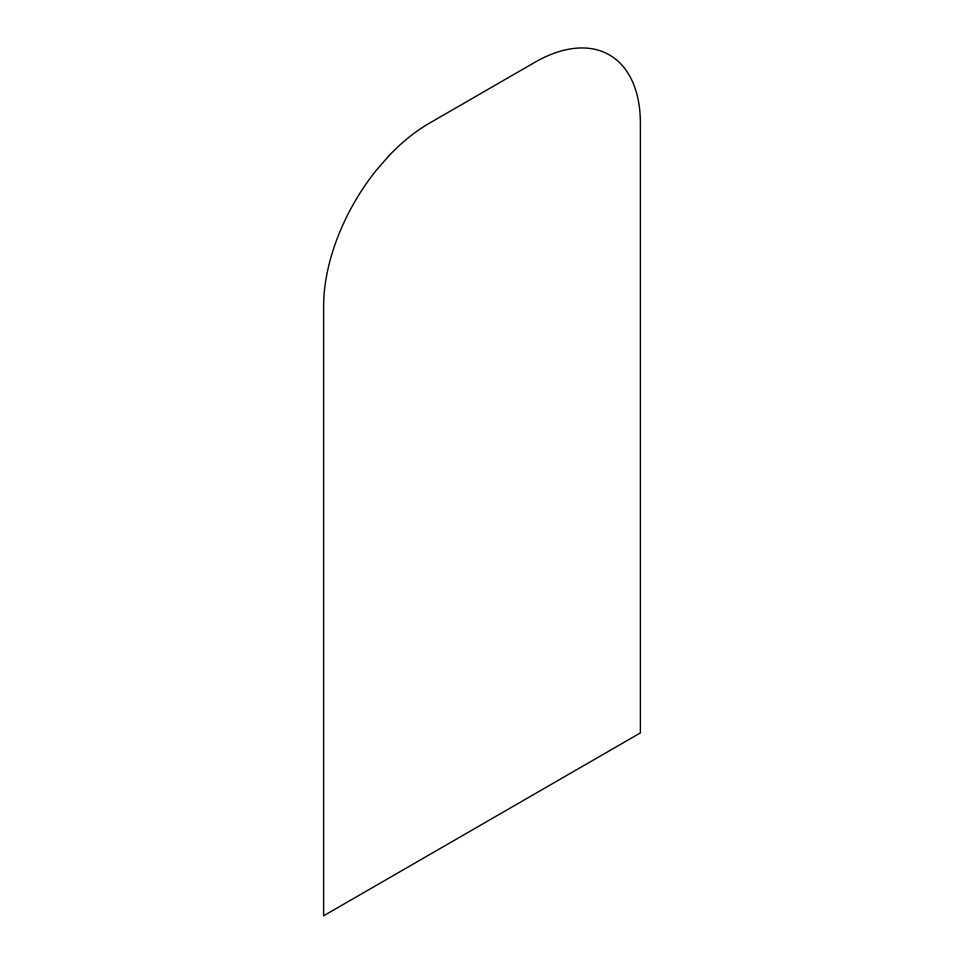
<?xml version="1.0" encoding="UTF-8"?>
<svg xmlns="http://www.w3.org/2000/svg" width="964" height="964" viewBox="0 0 964 964"><rect width="100%" height="100%" fill="white"/><g stroke="black" fill="none" stroke-linecap="round" stroke-linejoin="round"><path stroke-width="1.45" d="M388.805 155.915L376.418 170.122A149.324 86.218 -60 0 0 323.615 306.19L323.615 915.8L640.385 732.917L640.385 123.308A149.324 86.218 -60 0 0 534.791 62.347L429.209 123.308A149.324 86.218 -60 0 0 388.805 155.915"/></g></svg>
